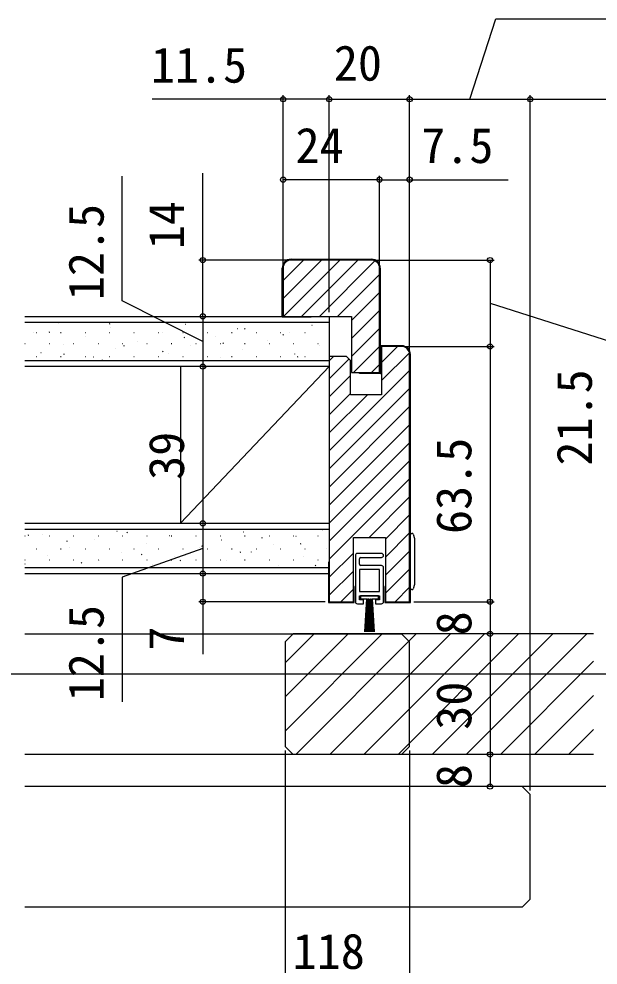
# Model space of a CAD drawing. Units: millimetres, scale not verified. Extents: x -525 to 525, y -784 to 780.
# Drawn here: x 16.3 to 160.4, y 135.1 to 370.5 of the extents above; entities that cross this region are included whole.
import ezdxf
from ezdxf.enums import TextEntityAlignment as Align

# ---------------------------------------------------------------- set-up
doc = ezdxf.new("R2010")
doc.units = ezdxf.units.MM
doc.header["$LTSCALE"] = 4
for name, color, linetype in [('0-4_YKK_12', 2, 'Continuous'), ('0-5_YKK_13', 4, 'Continuous'), ('0-7_YKK_D', 6, 'Continuous'), ('0-9_YSS_K', 3, 'Continuous'), ('0-A_YSS_KE', 3, 'Continuous')]:
    doc.layers.add(name, color=color, linetype=linetype)
doc.styles.add('ＭＳ ゴシック', font='')
doc.styles.get('ＭＳ ゴシック').set_extended_font_data('MS Gothic')

msp = doc.modelspace()

# ---------------------------------------------------------------- linework, layer by layer
at = {"layer": '0-4_YKK_12'}
for p, q in [((17.766, 217.5), (111.5, 217.5)), ((82.5, 215.5), (84.5, 217.5)), ((82.5, 210.294), (89.706, 217.5)), ((82.5, 201.808), (98.192, 217.5)), ((82.5, 193.323), (106.677, 217.5)), ((159.25, 217.5), (84.5, 217.5)), ((85.162, 187.5), (115.162, 217.5)), ((93.648, 187.5), (123.648, 217.5)), ((102.133, 187.5), (132.133, 217.5)), ((110.618, 187.5), (140.618, 217.5)), ((111.5, 217.5), (113.5, 215.5)), ((119.103, 187.5), (149.103, 217.5)), ((127.589, 187.5), (157.589, 217.5)), ((82.5, 215.5), (82.5, 189.5)), ((113.5, 189.5), (113.5, 215.5)), ((136.074, 187.5), (159.25, 210.676)), ((452.5, 207.5), (-109, 207.5)), ((144.559, 187.5), (159.25, 202.191)), ((153.045, 187.5), (159.25, 193.705)), ((84.5, 187.5), (82.5, 189.5)), ((113.5, 189.5), (111.5, 187.5)), ((111.5, 187.5), (17.766, 187.5)), ((159.25, 187.5), (84.5, 187.5)), ((141.5, 179.5), (17.766, 179.5)), ((141.5, 179.5), (143.5, 177.5)), ((143.5, 151.5), (143.5, 177.5)), ((141.5, 149.5), (143.5, 151.5)), ((141.5, 149.5), (17.766, 149.5))]:
    msp.add_line(p, q, dxfattribs=at)
at = {"layer": '0-5_YKK_13'}
for p, q in [((113.7, 242.5), (114.081, 242.5)), ((113.7, 228.5), (113.7, 242.5)), ((114.367, 242.291), (114.7, 241.25)), ((114.7, 241.25), (114.7, 240.994)), ((114.7, 240.994), (114.7, 230.006)), ((100, 237), (100, 225.5)), ((106.5, 237.5), (100.5, 237.5)), ((101, 234.8), (101, 236.2)), ((101.3, 236.5), (106.5, 236.5)), ((101, 233.5), (101, 228)), ((106, 233.5), (101, 233.5)), ((106.5, 234.5), (101.3, 234.5)), ((106, 228), (106, 233.5)), ((107, 225.5), (107, 234)), ((114.081, 228.5), (113.7, 228.5)), ((114.7, 229.75), (114.367, 228.709)), ((114.7, 230.006), (114.7, 229.75)), ((101, 228), (106, 228))]:
    msp.add_line(p, q, dxfattribs=at)
for points in [[(100.5, 225), (102, 225), (102, 226), (101, 226), (101, 227), (106, 227), (106, 226), (105, 226), (105, 225), (106.5, 225)], [(105.75, 227), (101.25, 227), (101.25, 226.2), (102.75, 226.2), (102.25, 218)], [(102.85, 226.2), (102.89, 226.2), (102.462, 218)], [(102.99, 226.2), (103.03, 226.2), (102.674, 218)], [(103.13, 226.2), (103.17, 226.2), (102.885, 218)], [(103.27, 226.2), (103.31, 226.2), (103.097, 218)], [(103.41, 226.2), (103.45, 226.2), (103.324, 218)], [(103.676, 218), (103.55, 226.2), (103.59, 226.2)], [(103.903, 218), (103.69, 226.2), (103.73, 226.2)], [(104.115, 218), (103.83, 226.2), (103.87, 226.2)], [(104.326, 218), (103.97, 226.2), (104.01, 226.2)], [(104.538, 218), (104.11, 226.2), (104.15, 226.2)], [(104.75, 218), (104.25, 226.2), (105.75, 226.2), (105.75, 227)]]:
    msp.add_lwpolyline(points, dxfattribs=at)
for centre, radius, start, end in [((114.081, 242.2), 0.3, 17.74467, 90), ((100.5, 237), 0.5, 90, 180), ((101.3, 236.2), 0.3, 90, 180), ((106.5, 237), 0.5, 270, 90), ((101.3, 234.8), 0.3, 180, 270), ((106.5, 234), 0.5, 0, 90), ((114.081, 228.8), 0.3, 270, 342.25533), ((100.5, 225.5), 0.5, 180, 270), ((106.5, 225.5), 0.5, 270, 0)]:
    msp.add_arc(centre, radius, start, end, dxfattribs=at)
at = {"layer": '0-7_YKK_D'}
for p, q in [((82, 309.499), (82, 351.499)), ((93.5, 297.499), (93.5, 351.499)), ((93.5, 297.5), (93.5, 351.499)), ((113.5, 288), (113.5, 351.499)), ((113.5, 288), (113.5, 351.499)), ((143.5, 178.5), (143.5, 351.499)), ((143.5, 209.499), (143.5, 351.499)), ((93.5, 350.499), (113.5, 350.499)), ((113.5, 350.499), (143.5, 350.499)), ((143.5, 350.499), (385, 350.499)), ((82, 309.499), (82, 331.499)), ((106, 330.499), (82, 330.499)), ((106, 309.499), (106, 331.499)), ((106, 309.499), (106, 331.499)), ((113.5, 288), (113.5, 331.499)), ((83.123, 310.499), (61, 310.499)), ((105, 310.499), (134.5, 310.499)), ((133.5, 310.499), (133.5, 289)), ((61.009, 296.5), (61, 296.5)), ((62, 296.5), (62, 284)), ((62.009, 296.5), (63, 296.5)), ((112.5, 289), (134.5, 289)), ((112.5, 289), (134.5, 289)), ((133.5, 289), (133.5, 225.5)), ((62, 284), (62, 245)), ((62.009, 284), (63, 284)), ((62, 245), (62, 232.5)), ((61.45, 232.5), (63, 232.5)), ((61.45, 232.5), (63, 232.5)), ((92.5, 225.5), (61, 225.5)), ((114.5, 225.5), (134.5, 225.5)), ((114.5, 225.5), (134.5, 225.5)), ((133.5, 225.5), (133.5, 217.5)), ((136.729, 217.5), (132.5, 217.5)), ((133.5, 217.5), (133.5, 187.5)), ((82.5, 188.5), (82.5, 128.5)), ((113.5, 188.5), (113.5, 128.5)), ((113.5, 188.5), (113.5, 37.5)), ((133.5, 187.5), (133.5, 179.5)), ((206, 179.5), (132.5, 179.5))]:
    msp.add_line(p, q, dxfattribs=at)
for points in [[(128.5, 350.499), (134.949, 370.499), (213.893, 370.499)], [(93.5, 350.499), (82, 350.499), (49.45, 350.499)], [(62, 296.5), (62, 310.499), (62, 332.117)], [(62, 290.25), (42, 300.372), (42, 331.372)], [(106, 330.499), (113.5, 330.499), (138.005, 330.499)], [(133.5, 299.749), (163.5, 290.209), (163.5, 258.254)], [(62, 238.75), (42, 231.581), (42, 200.581)], [(62, 232.5), (62, 225.5), (62, 212.473)]]:
    msp.add_lwpolyline(points, dxfattribs=at)
for centre in [(82, 350.499), (93.5, 350.499), (93.5, 350.499), (113.5, 350.499), (113.5, 350.499), (143.5, 350.499), (143.5, 350.499), (82, 330.499), (106, 330.499), (106, 330.499), (113.5, 330.499), (62, 310.499), (133.5, 310.499), (62, 296.5), (62, 296.5), (133.5, 289), (133.5, 289), (62, 284), (62, 284), (62, 245), (62, 245), (62, 232.5), (62, 232.5), (62, 225.5), (133.5, 225.5), (133.5, 225.5), (133.5, 217.5), (133.5, 217.5), (133.5, 187.5), (133.5, 187.5), (133.5, 179.5)]:
    msp.add_circle(centre, 0.637, dxfattribs=at)
at = {"layer": '0-9_YSS_K'}
for p, q in [((82, 305.394), (87.105, 310.499)), ((82, 300.904), (91.595, 310.499)), ((82.086, 296.5), (96.085, 310.499)), ((86.576, 296.5), (100.575, 310.499)), ((91.066, 296.5), (104.867, 310.301)), ((95.556, 296.5), (106, 306.944)), ((99, 295.454), (106, 302.454)), ((99, 290.963), (106, 297.963)), ((17.766, 296.5), (93.5, 296.5)), ((93.5, 295), (17.766, 295)), ((26.048, 294.696), (26.067, 294.702)), ((38.785, 294.613), (38.952, 294.723)), ((57.665, 294.528), (57.684, 294.535)), ((89.189, 294.327), (89.207, 294.334)), ((93.5, 296.5), (93.5, 234)), ((19.808, 292.486), (19.827, 292.493)), ((20.56, 292.48), (20.66, 292.48)), ((23.801, 292.531), (23.968, 292.641)), ((26.64, 292.48), (26.74, 292.48)), ((32.72, 292.48), (32.82, 292.48)), ((38.8, 292.48), (38.9, 292.48)), ((39.066, 293.624), (39.085, 293.631)), ((44.88, 292.48), (44.98, 292.48)), ((50.96, 292.48), (51.06, 292.48)), ((52.085, 292.552), (52.104, 292.559)), ((57.04, 292.48), (57.14, 292.48)), ((63.12, 292.48), (63.22, 292.48)), ((69.2, 292.48), (69.3, 292.48)), ((70.684, 293.456), (70.703, 293.463)), ((72.362, 293.33), (72.529, 293.441)), ((75.28, 292.48), (75.38, 292.48)), ((81.36, 292.48), (81.46, 292.48)), ((81.968, 291.852), (82.135, 291.963)), ((83.702, 292.385), (83.721, 292.391)), ((87.44, 292.48), (87.54, 292.48)), ((99, 286.473), (106, 293.473)), ((17.766, 289.73), (17.81, 289.73)), ((23.79, 289.73), (23.89, 289.73)), ((29.87, 289.73), (29.97, 289.73)), ((32.826, 291.414), (32.845, 291.421)), ((35.95, 289.73), (36.05, 289.73)), ((42.03, 289.73), (42.13, 289.73)), ((45.845, 290.342), (45.864, 290.349)), ((48.11, 289.73), (48.21, 289.73)), ((54.19, 289.73), (54.29, 289.73)), ((57.379, 291.248), (57.545, 291.359)), ((60.27, 289.73), (60.37, 289.73)), ((65.103, 291.48), (65.122, 291.487)), ((66.35, 289.73), (66.45, 289.73)), ((66.984, 289.77), (67.151, 289.881)), ((72.43, 289.73), (72.53, 289.73)), ((78.122, 290.409), (78.141, 290.415)), ((78.51, 289.73), (78.61, 289.73)), ((84.59, 289.73), (84.69, 289.73)), ((90.67, 289.73), (90.77, 289.73)), ((21.76, 287.495), (21.778, 287.502)), ((27.34, 289.471), (27.359, 289.478)), ((40.358, 288.4), (40.377, 288.406)), ((42.395, 289.166), (42.561, 289.277)), ((52, 287.688), (52.167, 287.799)), ((53.377, 287.328), (53.396, 287.334)), ((58.863, 289.271), (58.882, 289.277)), ((71.882, 288.199), (71.901, 288.205)), ((91.14, 289.337), (91.159, 289.343)), ((99.516, 282.499), (106, 288.983)), ((106.5, 284.993), (110.507, 289)), ((106.5, 280.503), (113.448, 287.451)), ((17.766, 285.5), (93.5, 285.5)), ((20.56, 286.5), (20.66, 286.5)), ((26.64, 286.5), (26.74, 286.5)), ((27.411, 287.084), (27.578, 287.195)), ((32.72, 286.5), (32.82, 286.5)), ((34.778, 286.423), (34.797, 286.43)), ((37.016, 285.606), (37.183, 285.717)), ((38.8, 286.5), (38.9, 286.5)), ((44.88, 286.5), (44.98, 286.5)), ((50.96, 286.5), (51.06, 286.5)), ((57.04, 286.5), (57.14, 286.5)), ((63.12, 286.5), (63.22, 286.5)), ((66.395, 286.256), (66.414, 286.263)), ((69.2, 286.5), (69.3, 286.5)), ((75.28, 286.5), (75.38, 286.5)), ((81.36, 286.5), (81.46, 286.5)), ((84.9, 287.127), (84.919, 287.134)), ((85.577, 286.406), (85.744, 286.516)), ((87.44, 286.5), (87.54, 286.5)), ((93.5, 285.463), (94.537, 286.5)), ((93.5, 280.973), (98.413, 285.887)), ((93.5, 284), (17.766, 284)), ((56.5, 284), (56.5, 245)), ((93.5, 284), (56.5, 245)), ((93.5, 263.013), (113.5, 283.013)), ((104.006, 282.499), (106, 284.493)), ((93.5, 276.483), (98.8, 281.783)), ((93.5, 258.523), (113.5, 278.523)), ((93.5, 271.993), (98.8, 277.293)), ((93.5, 267.503), (102.997, 277)), ((93.5, 254.033), (113.5, 274.033)), ((93.5, 249.542), (113.5, 269.542)), ((93.5, 245.052), (113.5, 265.052)), ((93.5, 240.562), (113.5, 260.562)), ((93.5, 236.072), (113.5, 256.072)), ((103.418, 241.5), (113.5, 251.582)), ((17.766, 245), (93.5, 245)), ((107.5, 241.092), (113.5, 247.092)), ((93.5, 243.5), (17.766, 243.5)), ((40.665, 243.053), (40.684, 243.06)), ((43.156, 242.656), (43.322, 242.767)), ((72.188, 242.852), (72.207, 242.859)), ((91.717, 243.456), (91.783, 243.5)), ((107.5, 236.602), (113.5, 242.602)), ((17.766, 241.89), (17.81, 241.89)), ((18.566, 242.052), (18.733, 242.163)), ((22.066, 242.149), (22.085, 242.155)), ((23.79, 241.89), (23.89, 241.89)), ((28.172, 240.574), (28.339, 240.685)), ((29.87, 241.89), (29.97, 241.89)), ((35.085, 241.077), (35.104, 241.083)), ((35.95, 241.89), (36.05, 241.89)), ((42.03, 241.89), (42.13, 241.89)), ((48.11, 241.89), (48.21, 241.89)), ((53.684, 241.981), (53.702, 241.988)), ((54.19, 241.89), (54.29, 241.89)), ((60.27, 241.89), (60.37, 241.89)), ((66.35, 241.89), (66.45, 241.89)), ((66.702, 240.909), (66.721, 240.916)), ((72.43, 241.89), (72.53, 241.89)), ((76.733, 241.374), (76.9, 241.484)), ((78.51, 241.89), (78.61, 241.89)), ((84.59, 241.89), (84.69, 241.89)), ((85.207, 241.78), (85.226, 241.787)), ((90.67, 241.89), (90.77, 241.89)), ((20.56, 238.66), (20.66, 238.66)), ((26.64, 238.66), (26.74, 238.66)), ((28.844, 238.867), (28.863, 238.874)), ((32.72, 238.66), (32.82, 238.66)), ((38.8, 238.66), (38.9, 238.66)), ((41.863, 237.795), (41.882, 237.802)), ((44.88, 238.66), (44.98, 238.66)), ((48.103, 240.005), (48.122, 240.012)), ((50.96, 238.66), (51.06, 238.66)), ((57.04, 238.66), (57.14, 238.66)), ((61.122, 238.933), (61.141, 238.94)), ((61.749, 239.292), (61.916, 239.402)), ((63.12, 238.66), (63.22, 238.66)), ((69.2, 238.66), (69.3, 238.66)), ((71.355, 237.814), (71.521, 237.924)), ((74.14, 237.861), (74.159, 237.868)), ((75.28, 238.66), (75.38, 238.66)), ((79.721, 239.837), (79.739, 239.844)), ((81.36, 238.66), (81.46, 238.66)), ((86.338, 239.896), (86.505, 240.007)), ((87.44, 238.66), (87.54, 238.66)), ((92.739, 238.766), (92.758, 238.772)), ((107.5, 232.112), (113.5, 238.112)), ((17.766, 235.91), (17.81, 235.91)), ((23.358, 236.924), (23.377, 236.931)), ((23.79, 235.91), (23.89, 235.91)), ((29.87, 235.91), (29.97, 235.91)), ((35.95, 235.91), (36.05, 235.91)), ((36.377, 235.852), (36.396, 235.859)), ((42.03, 235.91), (42.13, 235.91)), ((46.765, 237.21), (46.932, 237.32)), ((48.11, 235.91), (48.21, 235.91)), ((54.19, 235.91), (54.29, 235.91)), ((54.881, 236.723), (54.9, 236.73)), ((56.371, 235.732), (56.537, 235.842)), ((60.27, 235.91), (60.37, 235.91)), ((66.35, 235.91), (66.45, 235.91)), ((67.9, 235.652), (67.919, 235.658)), ((72.43, 235.91), (72.53, 235.91)), ((78.51, 235.91), (78.61, 235.91)), ((84.59, 235.91), (84.69, 235.91)), ((87.159, 236.79), (87.178, 236.796)), ((90.67, 235.91), (90.77, 235.91)), ((93.5, 231.582), (99.5, 237.582)), ((17.766, 234), (93.5, 234)), ((17.778, 234.948), (17.797, 234.955)), ((31.781, 235.128), (31.948, 235.238)), ((49.395, 234.781), (49.414, 234.787)), ((80.918, 234.58), (80.937, 234.586)), ((89.948, 234.45), (90.115, 234.56)), ((93.5, 227.092), (99.5, 233.092)), ((107.5, 227.621), (113.5, 233.621)), ((17.766, 232.5), (93.5, 232.5)), ((96.398, 225.5), (99.5, 228.602)), ((109.869, 225.5), (113.5, 229.131))]:
    msp.add_line(p, q, dxfattribs=at)
at = {"layer": '0-A_YSS_KE'}
for p, q in [((84, 310.699), (104, 310.699)), ((104, 310.499), (84, 310.499)), ((113.5, 225.5), (113.5, 287)), ((107.3, 225.3), (113.7, 225.3))]:
    msp.add_line(p, q, dxfattribs=at)
for points in [[(89, 296.499), (89, 296.299), (81.8, 296.299), (81.8, 308.499)], [(82, 308.499), (82, 296.499), (99, 296.499), (99, 282.499)], [(99, 282.499), (106, 282.499), (106, 308.499)], [(106.2, 308.499), (106.2, 282.299), (101, 282.299), (101, 282.499)], [(111.5, 289), (106.5, 289), (106.5, 277), (98.8, 277), (98.8, 285.5), (97.8, 286.5), (93.5, 286.5), (93.5, 225.5), (99.5, 225.5), (99.5, 241.5), (107.5, 241.5), (107.5, 225.5), (113.5, 225.5)], [(111.5, 289.2), (106.3, 289.2), (106.3, 282.2), (106.5, 282.2)], [(107.5, 229.3), (107.3, 229.3), (107.3, 225.3), (113.7, 225.3), (113.7, 287)], [(93.5, 235.3), (93.3, 235.3), (93.3, 225.3), (99.7, 225.3), (99.7, 229.3), (99.5, 229.3)]]:
    msp.add_lwpolyline(points, dxfattribs=at)
for centre, radius, start, end in [((84, 308.499), 2.2, 90, 180), ((84, 308.499), 2, 90, 180), ((104, 308.499), 2.2, 0, 90), ((104, 308.499), 2, 0, 90), ((111.5, 287), 2.2, 359.99998, 90.00002), ((111.5, 287), 2, 0.00001, 89.99999)]:
    msp.add_arc(centre, radius, start, end, dxfattribs=at)

# ---------------------------------------------------------------- texts
at = {"layer": '0-7_YKK_D', "style": 'ＭＳ ゴシック'}
for s, p in [('11.5', (49.109, 351.999)), ('20', (94.636, 352.499)), ('24', (85.102, 331.999)), ('7.5', (116.391, 331.999)), ('118', (84.398, 131.5))]:
    msp.add_text(s, height=8.798, dxfattribs=at).set_placement(p, align=Align.BOTTOM_LEFT)
for s, p in [('12.5', (40, 300.531)), ('14', (60, 313.208)), ('21.5', (161.5, 259.368)), ('39', (60, 255.807)), ('63.5', (131.5, 242.352)), ('12.5', (40, 200.74)), ('8', (131.5, 217.136)), ('7', (60, 213.314)), ('30', (131.5, 193.636)), ('8', (131.5, 179.136))]:
    msp.add_text(s, height=8.798, rotation=90, dxfattribs=at).set_placement(p, align=Align.BOTTOM_LEFT)

doc.saveas('drawing.dxf')
